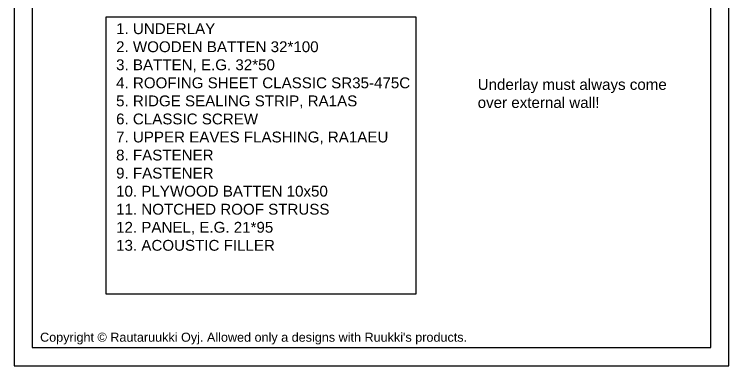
# Model space of a CAD drawing. Extents: x 2509 to 12199, y -2580 to 855.
# Drawn here: x 9524 to 10514, y -855 to -368 of the extents above; entities that cross this region are included whole.
import ezdxf

# ---------------------------------------------------------------- set-up
doc = ezdxf.new("R2010")
doc.units = 0
doc.header["$LTSCALE"] = 50
doc.layers.add('RUUKKI', color=7, linetype='CONTINUOUS')
doc.styles.add('arial', font='ARIAL.TTF')

msp = doc.modelspace()

# ---------------------------------------------------------------- linework, layer by layer
at = {"layer": 'RUUKKI', "color": 2}
for points in [[(9524, -855), (10514, -855), (10514, 570), (9524, 570)], [(9549, -830), (10489, -830), (10489, 545), (9549, 545)]]:
    msp.add_lwpolyline(points, close=True, dxfattribs=at)
at = {"layer": 'RUUKKI', "color": 5}
msp.add_lwpolyline([(9651.46, -371.69), (10080.26, -371.69), (10080.26, -755.9), (9651.46, -755.9)], close=True, dxfattribs=at)

# ---------------------------------------------------------------- texts
at = {"layer": 'RUUKKI', "color": 2, "char_height": 15, "attachment_point": 1, "style": 'arial'}
for s, insert, width in [('1. UNDERLAY\\P2. WOODEN BATTEN 32*100\\P3. BATTEN, E.G. 32*50\\P4. ROOFING SHEET CLASSIC SR35-475C\\P5. RIDGE SEALING STRIP, RA1AS\\P6. CLASSIC SCREW\\P7. UPPER EAVES FLASHING, RA1AEU\\P8. FASTENER\\P9. FASTENER\\P10. PLYWOOD BATTEN 10x50\\P11. NOTCHED ROOF STRUSS\\P12. PANEL, E.G. 21*95\\P13. ACOUSTIC FILLER', (9665.08, -380.73), 441.2023), ('Underlay must always come\\Pover external wall!', (10166.16, -457.96), 275.2633)]:
    msp.add_mtext(s, dxfattribs=dict(at, insert=insert, width=width))
at = {"layer": 'RUUKKI', "color": 1, "insert": (9559.75, -809.29), "char_height": 12.5, "width": 601.1268, "attachment_point": 1, "style": 'arial'}
msp.add_mtext("Copyright © Rautaruukki Oyj. Allowed only a designs with Ruukki's products.", dxfattribs=at)

doc.saveas('drawing.dxf')
